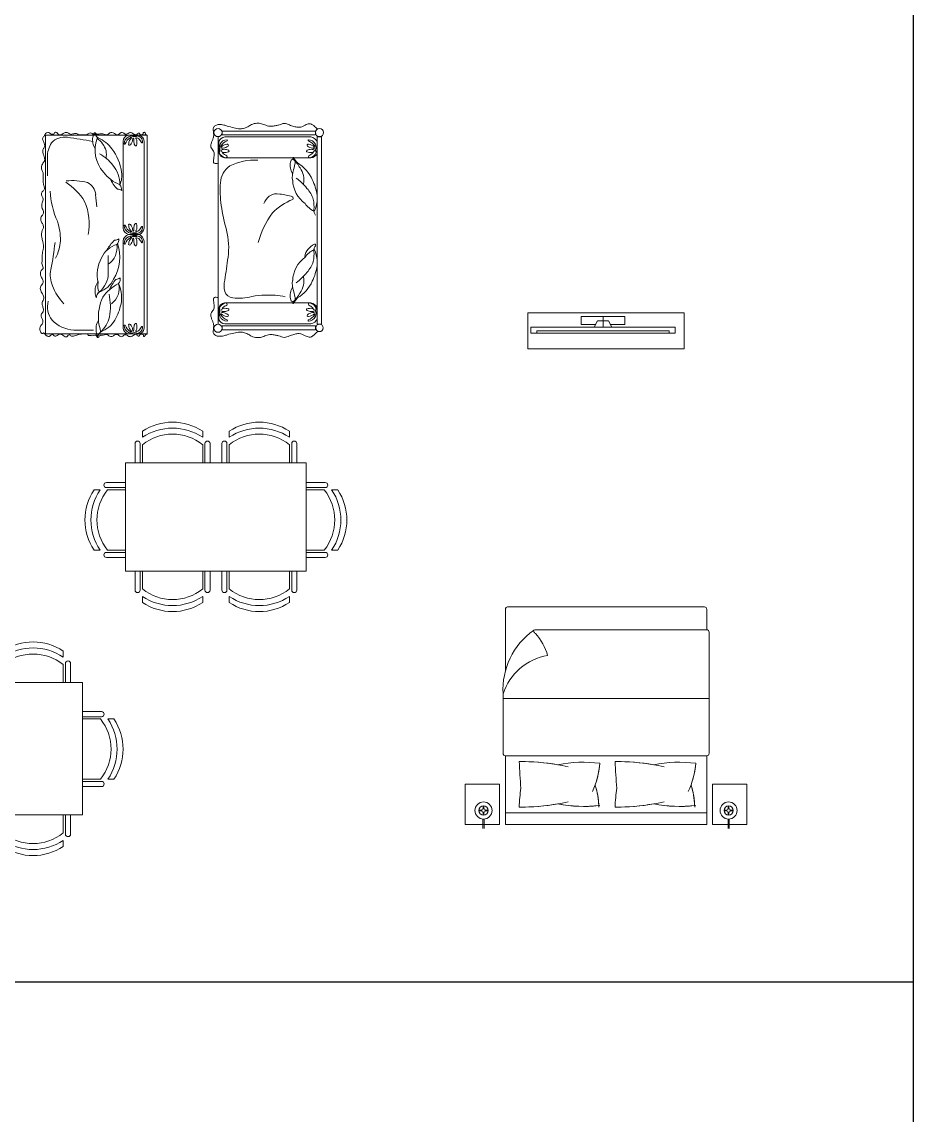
# Model space of a CAD drawing. Header units: millimetres. Extents: x 828494 to 5219521, y -272453 to 431064.
# Drawn here: x 2718343 to 2725742, y 190212 to 199295 of the extents above; entities that cross this region are included whole.
import ezdxf

# ---------------------------------------------------------------- set-up
doc = ezdxf.new("R2010")
doc.units = ezdxf.units.MM
doc.header["$LTSCALE"] = 5
doc.header["$MEASUREMENT"] = 0
doc.layers.add('A-FURN', color=252, linetype='Continuous', lineweight=9)
doc.layers.add('Furniture-Mobius', color=35, linetype='Continuous', lineweight=5)

# ---------------------------------------------------------------- blocks, each defined once
blk = doc.blocks.new('A$C35CE55AC')
at = {"layer": 'A-FURN'}
blk.add_lwpolyline([(324.2, -90.6, -0.044197), (352.6, -428.4, -0.017391), (185.8, -414.2, -0.001905), (-46.4, -428.4, -0.044197), (-18, -90.6, 0.00005), (-17.9, -90.8, -0.078434), (-31.7, 276.8, -0.068586), (158.2, 235.6, -0.068233), (339.1, 267.3, -0.076343)], format="xyb", close=True, dxfattribs=at)
for centre, radius, start, end in [((-86.3, -432.8), 711.7, 64.75919, 85.60227), ((364.3, -408.2), 676, 90.93171, 107.74905), ((-833.5, 136.7), 1179.8, 348.88327, 6.82226), ((1875.3, -419.7), 1921.7, 167.38454, 180.26007), ((-1569.1, -419.7), 1921.7, 359.73993, 12.61546)]:
    blk.add_arc(centre, radius, start, end, dxfattribs=at)
blk = doc.blocks.new('A$C0890235B')
at = {"layer": 'A-FURN'}
for points in [[(0, 1230), (-350, 1230), (-350, 930), (0, 930)], [(0, 880), (-100, 880), (-100, -880), (0, -880)], [(0, -1230), (-350, -1230), (-350, -930), (0, -930)]]:
    blk.add_lwpolyline(points, close=True, dxfattribs=at)
for points in [[(-135.9, 1073.3), (-161.1, 1073.3)], [(-135.9, 1068.3), (-161.1, 1068.3)], [(-123.6, 1085.6), (-123.6, 1110.8)], [(-123.6, 1056), (-123.6, 1030.8)], [(-118.6, 1085.6), (-118.6, 1110.8)], [(-118.6, 1056), (-118.6, 1030.8)], [(-106.3, 1073.3), (-81.1, 1073.3)], [(-106.3, 1068.3), (-81.1, 1068.3)], [(36.7, 1075.8), (-46.3, 1075.8)], [(36.7, 1065.8), (-46.3, 1065.8)], [(-1100, 900), (-1100, -900)], [(-600, -880), (-100, -880), (-100, 880), (-600, 880)], [(-101.4, 880), (-1.4, 880)], [(-123.6, -1056), (-123.6, -1030.8)], [(-118.6, -1056), (-118.6, -1030.8)], [(-135.9, -1068.3), (-161.1, -1068.3)], [(-135.9, -1073.3), (-161.1, -1073.3)], [(-123.6, -1085.6), (-123.6, -1110.8)], [(-118.6, -1085.6), (-118.6, -1110.8)], [(-106.3, -1068.3), (-81.1, -1068.3)], [(-106.3, -1073.3), (-81.1, -1073.3)], [(36.7, -1065.8), (-46.3, -1065.8)], [(36.7, -1075.8), (-46.3, -1075.8)]]:
    blk.add_lwpolyline(points, dxfattribs=at)
for points in [[(-1701.4, 880), (-1881.4, 880, 0.414214), (-1901.4, 860), (-1901.4, -860, 0.414214), (-1881.4, -880), (-1341, -880)], [(-1701.4, -613), (-1701.4, 880, -0.414214), (-1681.4, 900), (-620, 900, -0.414214), (-600, 880), (-600, -880)], [(-1668.4, -617.4, -0.11442), (-1477.8, -510.6), (-1477.8, -510.6, 0.278623), (-1141.1, -900), (-1141.1, -900), (-620, -900, 0.414214), (-600, -880), (-600, -691)], [(-1141.1, -900, -0.259193), (-1696.1, -633.4)]]:
    blk.add_lwpolyline(points, format="xyb", dxfattribs=at)
for centre, radius in [((-121.1, 1070.8), 75), ((-121.1, 1070.8), 40), ((-121.1, 1070.8), 15), ((-121.1, -1070.8), 75), ((-121.1, -1070.8), 40), ((-121.1, -1070.8), 15)]:
    blk.add_circle(centre, radius, dxfattribs=at)
blk.add_open_spline([(-1667.8, -616.9), (-1674.8, -623.1), (-1682.8, -630.4), (-1698.5, -634.9), (-1700.9, -622.5), (-1701.2, -615.6), (-1701.4, -612)], degree=3, knots=[0, 0, 0, 0, 28.694663, 32.919127, 43.599749, 55.50494, 55.50494, 55.50494, 55.50494], dxfattribs=at)
for p in [(-503.1, 506.9), (-503.1, -330.9)]:
    blk.add_blockref('A$C35CE55AC', p, dxfattribs=at)
blk = doc.blocks.new('145cd-East1$0$Plazma TV')
at = {"layer": 'Furniture-Mobius'}
for p, q in [((8.95, -60), (8.95, 60)), ((8.95, 60), (13.95, 60)), ((11.95, 55), (11.95, -55)), ((11.95, 55), (13.95, 55)), ((13.95, 60), (13.95, -60)), ((0, -18.15), (0, 18.15)), ((6.59, 18.15), (0, 18.15)), ((6.59, 6.09), (6.59, 18.15)), ((8.95, 0), (0, 0)), ((3.53, 4.5), (8.95, 7.32)), ((3.53, 4.5), (3.53, -4.5)), ((3.53, -4.5), (8.95, -7.32)), ((6.59, -6.09), (6.59, -18.15)), ((6.59, -18.15), (0, -18.15)), ((13.95, -60), (8.95, -60)), ((13.95, -55), (11.95, -55))]:
    blk.add_line(p, q, dxfattribs=at)
blk = doc.blocks.new('A$C68D15610')
at = {"layer": 'Furniture-Mobius'}
for p, q in [((696.7, 2755.7), (696.7, 2705.8)), ((1196.7, 2755.7), (1196.7, 2705.8)), ((635.5, 2494.5), (635.5, 2653)), ((677.8, 2653), (677.8, 2494.5)), ((696.7, 2643.7), (696.7, 2494.5)), ((1196.7, 2643.7), (1196.7, 2494.5)), ((1215.6, 2653), (1215.6, 2494.5)), ((1257.9, 2494.5), (1257.9, 2653)), ((138, 2384.5), (187.9, 2384.5)), ((399.2, 2445.7), (240.7, 2445.7)), ((240.7, 2403.4), (399.2, 2403.4)), ((250, 2384.5), (399.2, 2384.5)), ((1499.2, 2445.7), (1657.7, 2445.7)), ((1657.7, 2403.4), (1499.2, 2403.4)), ((1648.4, 2384.5), (1499.2, 2384.5)), ((1760.4, 2384.5), (1710.5, 2384.5)), ((138, 1884.5), (187.9, 1884.5)), ((240.7, 1865.6), (399.2, 1865.6)), ((399.2, 1823.3), (240.7, 1823.3)), ((250, 1884.5), (399.2, 1884.5)), ((1648.4, 1884.5), (1499.2, 1884.5)), ((1657.7, 1865.6), (1499.2, 1865.6)), ((1499.2, 1823.3), (1657.7, 1823.3)), ((1760.4, 1884.5), (1710.5, 1884.5)), ((138, 1747.1), (187.9, 1747.1)), ((399.2, 1808.3), (240.7, 1808.3)), ((240.7, 1766), (399.2, 1766)), ((250, 1747.1), (399.2, 1747.1)), ((1499.2, 1808.3), (1657.7, 1808.3)), ((1657.7, 1766), (1499.2, 1766)), ((1648.4, 1747.1), (1499.2, 1747.1)), ((1760.4, 1747.1), (1710.5, 1747.1)), ((138, 1247.1), (187.9, 1247.1)), ((240.7, 1228.3), (399.2, 1228.3)), ((399.2, 1215.7), (240.7, 1215.7)), ((399.2, 1185.9), (240.7, 1185.9)), ((250, 1247.1), (399.2, 1247.1)), ((1648.4, 1247.1), (1499.2, 1247.1)), ((1657.7, 1228.3), (1499.2, 1228.3)), ((1499.2, 1215.7), (1657.7, 1215.7)), ((1499.2, 1185.9), (1657.7, 1185.9)), ((1760.4, 1247.1), (1710.5, 1247.1)), ((138, 1154.5), (187.9, 1154.5)), ((240.7, 1173.4), (399.2, 1173.4)), ((250, 1154.5), (399.2, 1154.5)), ((1657.7, 1173.4), (1499.2, 1173.4)), ((1648.4, 1154.5), (1499.2, 1154.5)), ((1760.4, 1154.5), (1710.5, 1154.5)), ((138, 654.5), (187.9, 654.5)), ((250, 654.5), (399.2, 654.5)), ((1648.4, 654.5), (1499.2, 654.5)), ((1760.4, 654.5), (1710.5, 654.5)), ((240.7, 635.6), (399.2, 635.6)), ((399.2, 593.3), (240.7, 593.3)), ((1657.7, 635.6), (1499.2, 635.6)), ((1499.2, 593.3), (1657.7, 593.3)), ((635.5, 494.5), (635.5, 336)), ((677.8, 336), (677.8, 494.5)), ((696.7, 345.3), (696.7, 494.5)), ((1196.7, 345.3), (1196.7, 494.5)), ((1215.6, 336), (1215.6, 494.5)), ((1257.9, 494.5), (1257.9, 336)), ((696.7, 233.3), (696.7, 283.2)), ((1196.7, 233.3), (1196.7, 283.2))]:
    blk.add_line(p, q, dxfattribs=at)
blk.add_lwpolyline([(399.2, 494.5), (399.2, 2494.5), (1499.2, 2494.5), (1499.2, 494.5)], close=True, dxfattribs=at)
for centre, radius, start, end in [((946.7, 2383.3), 448.5, 56.12322, 123.87678), ((946.7, 2333.4), 448.5, 56.12322, 123.87678), ((946.7, 2333.4), 398.5, 51.1454, 128.8546), ((656.7, 2653), 21.2, 0, 180), ((1236.7, 2653), 21.2, 0, 180), ((510.4, 2134.5), 448.5, 146.12322, 213.87678), ((560.3, 2134.5), 448.5, 146.12322, 213.87678), ((560.3, 2134.5), 398.5, 141.1454, 218.8546), ((240.7, 2424.5), 21.2, 90, 270), ((1338.1, 2134.5), 398.5, 321.1454, 38.8546), ((1657.7, 2424.5), 21.2, 270, 90), ((1338.1, 2134.5), 448.5, 326.12322, 33.87678), ((1388.1, 2134.5), 448.5, 326.12322, 33.87678), ((240.7, 1844.5), 21.2, 90, 270), ((1657.7, 1844.5), 21.2, 270, 90), ((510.4, 1497.1), 448.5, 146.12322, 213.87678), ((560.3, 1497.1), 448.5, 146.12322, 213.87678), ((560.3, 1497.1), 398.5, 141.1454, 218.8546), ((240.7, 1787.2), 21.2, 90, 270), ((1338.1, 1497.1), 398.5, 321.1454, 38.8546), ((1657.7, 1787.2), 21.2, 270, 90), ((1338.1, 1497.1), 448.5, 326.12322, 33.87678), ((1388.1, 1497.1), 448.5, 326.12322, 33.87678), ((240.7, 1207.1), 21.2, 90, 270), ((240.7, 1194.5), 21.2, 90, 270), ((1657.7, 1207.1), 21.2, 270, 90), ((1657.7, 1194.5), 21.2, 270, 90), ((510.4, 904.5), 448.5, 146.12322, 213.87678), ((560.3, 904.5), 448.5, 146.12322, 213.87678), ((560.3, 904.5), 398.5, 141.1454, 218.8546), ((1338.1, 904.5), 398.5, 321.1454, 38.8546), ((1338.1, 904.5), 448.5, 326.12322, 33.87678), ((1388.1, 904.5), 448.5, 326.12322, 33.87678), ((240.7, 614.5), 21.2, 90, 270), ((1657.7, 614.5), 21.2, 270, 90), ((656.7, 336), 21.2, 180, 0), ((946.7, 655.6), 398.5, 231.1454, 308.8546), ((946.7, 655.6), 448.5, 236.12322, 303.87678), ((1236.7, 336), 21.2, 180, 0), ((946.7, 605.7), 448.5, 236.12322, 303.87678)]:
    blk.add_arc(centre, radius, start, end, dxfattribs=at)
blk = doc.blocks.new('dining1')
at = {"layer": 'Furniture-Mobius'}
for p, q in [((140.4, 711.2), (140.4, 661.3)), ((640.4, 711.2), (640.4, 661.3)), ((860.6, 711.2), (860.6, 661.3)), ((1360.6, 711.2), (1360.6, 661.3)), ((79.2, 450), (79.2, 608.5)), ((121.5, 608.5), (121.5, 450)), ((140.4, 599.2), (140.4, 450)), ((640.4, 599.2), (640.4, 450)), ((659.3, 608.5), (659.3, 450)), ((701.6, 450), (701.6, 608.5)), ((799.4, 450), (799.4, 608.5)), ((841.7, 608.5), (841.7, 450)), ((860.6, 599.2), (860.6, 450)), ((1360.6, 599.2), (1360.6, 450)), ((1379.5, 608.5), (1379.5, 450)), ((1421.8, 450), (1421.8, 608.5)), ((0, 285.1), (-158.5, 285.1)), ((1500, 285.1), (1658.5, 285.1)), ((-261.2, 223.9), (-211.3, 223.9)), ((-158.5, 242.7), (0, 242.7)), ((-149.2, 223.9), (0, 223.9)), ((1658.5, 242.7), (1500, 242.7)), ((1649.2, 223.9), (1500, 223.9)), ((1761.2, 223.9), (1711.3, 223.9)), ((-261.2, -276.1), (-211.3, -276.1)), ((-158.5, -295), (0, -295)), ((0, -337.3), (-158.5, -337.3)), ((-149.2, -276.1), (0, -276.1)), ((1649.2, -276.1), (1500, -276.1)), ((1658.5, -295), (1500, -295)), ((1500, -337.3), (1658.5, -337.3)), ((1761.2, -276.1), (1711.3, -276.1)), ((79.2, -450), (79.2, -608.5)), ((121.5, -608.5), (121.5, -450)), ((140.4, -599.2), (140.4, -450)), ((640.4, -599.2), (640.4, -450)), ((659.3, -608.5), (659.3, -450)), ((701.6, -450), (701.6, -608.5)), ((799.4, -450), (799.4, -608.5)), ((841.7, -608.5), (841.7, -450)), ((860.6, -599.2), (860.6, -450)), ((1360.6, -599.2), (1360.6, -450)), ((1379.5, -608.5), (1379.5, -450)), ((1421.8, -450), (1421.8, -608.5)), ((140.4, -711.2), (140.4, -661.3)), ((640.4, -711.2), (640.4, -661.3)), ((860.6, -711.2), (860.6, -661.3)), ((1360.6, -711.2), (1360.6, -661.3))]:
    blk.add_line(p, q, dxfattribs=at)
blk.add_lwpolyline([(1500, -450), (0, -450), (0, 450), (1500, 450)], close=True, dxfattribs=at)
for centre, radius, start, end in [((390.4, 338.8), 448.5, 56.12322, 123.87678), ((390.4, 288.9), 448.5, 56.12322, 123.87678), ((1110.6, 338.8), 448.5, 56.12322, 123.87678), ((1110.6, 288.9), 448.5, 56.12322, 123.87678), ((390.4, 288.9), 398.5, 51.1454, 128.8546), ((1110.6, 288.9), 398.5, 51.1454, 128.8546), ((100.3, 608.5), 21.2, 0, 180), ((680.4, 608.5), 21.2, 0, 180), ((820.6, 608.5), 21.2, 0, 180), ((1400.6, 608.5), 21.2, 0, 180), ((-158.5, 263.9), 21.2, 90, 270), ((1658.5, 263.9), 21.2, 270, 90), ((111.2, -26.1), 448.5, 146.12322, 213.87678), ((161.1, -26.1), 448.5, 146.12322, 213.87678), ((161.1, -26.1), 398.5, 141.1454, 218.8546), ((1338.9, -26.1), 398.5, 321.1454, 38.8546), ((1338.9, -26.1), 448.5, 326.12322, 33.87678), ((1388.8, -26.1), 448.5, 326.12322, 33.87678), ((-158.5, -316.2), 21.2, 90, 270), ((1658.5, -316.2), 21.2, 270, 90), ((100.3, -608.5), 21.2, 180, 0), ((390.4, -288.9), 398.5, 231.1454, 308.8546), ((680.4, -608.5), 21.2, 180, 0), ((820.6, -608.5), 21.2, 180, 0), ((1110.6, -288.9), 398.5, 231.1454, 308.8546), ((1400.6, -608.5), 21.2, 180, 0), ((390.4, -288.9), 448.5, 236.12322, 303.87678), ((390.4, -338.8), 448.5, 236.12322, 303.87678), ((1110.6, -288.9), 448.5, 236.12322, 303.87678), ((1110.6, -338.8), 448.5, 236.12322, 303.87678)]:
    blk.add_arc(centre, radius, start, end, dxfattribs=at)

msp = doc.modelspace()

# ---------------------------------------------------------------- linework, layer by layer
msp.add_line((2678439.6, 191320.3), (2725741.7, 191320.3))
msp.add_lwpolyline([(2678439.6, 208378.4), (2725741.7, 208378.4), (2725741.7, 182791.3), (2678439.6, 182791.3)], close=True)
at = {"layer": 'Furniture-Mobius'}
for p, q in [((2719971.3, 198341.4), (2719971.3, 196783.4)), ((2718554.8, 198168.8), (2718554.8, 198016)), ((2718774.1, 196733.9), (2718938.4, 196733.9))]:
    msp.add_line(p, q, dxfattribs=at)
for points in [[(2720779.4, 198387.4), (2720005.2, 198387.4), (2720005.2, 198355.7), (2720779.4, 198355.7)], [(2718539.5, 198353.5), (2719381.4, 198353.5), (2719381.4, 196704.1), (2718539.5, 196704.1)], [(2722543.8, 196577.9), (2723841.2, 196577.9), (2723841.2, 196877.9), (2722543.8, 196877.9)], [(2720779.4, 196737.4), (2720005.2, 196737.4), (2720005.2, 196769.2), (2720779.4, 196769.2)]]:
    msp.add_lwpolyline(points, close=True, dxfattribs=at)
for points in [[(2719182.1, 197580.9), (2719182.1, 198303.6, -0.273948), (2719218.9, 198352.4), (2719309.4, 198352.5, -0.382184), (2719357.8, 198304.4), (2719357.8, 197580.7, -0.246641), (2719319.5, 197527.5), (2719226.8, 197527.5, -0.289026), (2719182.1, 197580.9, -1.275338)], [(2719182.1, 197580.9), (2719182.1, 198303.6, -0.273948), (2719218.9, 198352.4), (2719309.4, 198352.5, -0.382184), (2719357.8, 198304.4), (2719357.8, 197580.7, -0.246641), (2719319.5, 197527.5), (2719226.8, 197527.5, -0.289026), (2719182.1, 197580.9, -1.275338)], [(2720741.2, 198338.9), (2720026.3, 198338.9, 0.273948), (2719978.1, 198302.5), (2719978, 198213.1, 0.382184), (2720025.5, 198165.2), (2720741.4, 198165.2, 0.246641), (2720794.1, 198203), (2720794.1, 198294.7, 0.289026), (2720741.2, 198338.9, 1.275338)], [(2719182.1, 197474), (2719182.1, 196751.3, 0.273948), (2719218.9, 196702.5), (2719309.4, 196702.4, 0.382184), (2719357.8, 196750.5), (2719357.8, 197474.2, 0.246641), (2719319.5, 197527.5), (2719226.8, 197527.5, 0.289026), (2719182.1, 197474, 1.275338)], [(2719182.1, 197474), (2719182.1, 196751.3, 0.273948), (2719218.9, 196702.5), (2719309.4, 196702.4, 0.382184), (2719357.8, 196750.5), (2719357.8, 197474.2, 0.246641), (2719319.5, 197527.5), (2719226.8, 197527.5, 0.289026), (2719182.1, 197474, 1.275338)], [(2720741.2, 196785.9), (2720026.3, 196785.9, -0.273948), (2719978.1, 196822.3), (2719978, 196911.8, -0.382184), (2720025.5, 196959.7), (2720741.4, 196959.7, -0.246641), (2720794.1, 196921.8), (2720794.1, 196830.2, -0.289026), (2720741.2, 196785.9, -1.275338)]]:
    msp.add_lwpolyline(points, format="xyb", dxfattribs=at)
for points in [[(2720829.3, 198341.3), (2720794.1, 198341.3), (2720794.1, 196783.5), (2720829.3, 196783.5)], [(2720827.6, 196783.5), (2720829.3, 196783.5), (2720829.3, 198341.3), (2720827.6, 198341.3)]]:
    msp.add_lwpolyline(points, dxfattribs=at)
for centre, radius in [((2719971.3, 198375.3), 33.9), ((2720813.3, 198375.3), 33.9), ((2719971.3, 196749.6), 33.9), ((2720813.3, 196752.5), 31)]:
    msp.add_circle(centre, radius, dxfattribs=at)
for centre, radius, start, end in [((2718765.7, 198174.7), 211, 146.50258, 181.61956), ((2718696.9, 198193.1), 145.2, 80.82781, 137.50315), ((2717847.4, 192456.2), 5944.7, 79.50603, 81.55902), ((2719083.6, 198318.6), 154.4, 172.65726, 210.30974), ((2719053, 198278.2), 136.5, 140.16368, 153.88171), ((2719020.7, 198395.5), 78.4, 202.38396, 234.85552), ((2719227.9, 198230.9), 277.8, 159.91139, 221.38618), ((2718942.7, 198330.4), 24.7, 350.35399, 22.32762), ((2718869.3, 198177.3), 178.1, 15.45707, 56.75699), ((2718875.4, 198089.3), 262, 35.15689, 67.53061), ((2719253.3, 198283.2), 62.1, 113.70632, 181.63663), ((2719253.3, 198283.2), 62.1, 113.70632, 181.63663), ((2719310.2, 198236.6), 118.6, 124.38391, 158.01508), ((2719310.2, 198236.6), 118.6, 124.38391, 158.01508), ((2719266.1, 198249.6), 98, 95.38883, 112.6493), ((2719266.1, 198249.6), 98, 95.38883, 112.6493), ((2719308.5, 198274.5), 79.7, 135.1633, 173.92068), ((2719308.5, 198274.5), 79.7, 135.1633, 173.92068), ((2719248.7, 198323.7), 12.1, 75.78957, 116.81176), ((2719248.7, 198323.7), 12.1, 75.78957, 116.81176), ((2719172.2, 198329.3), 91.1, 321.90629, 351.12846), ((2719172.2, 198329.3), 91.1, 321.90629, 351.12846), ((2719249.1, 198332.9), 3.68, 323.408, 44.93342), ((2719249.1, 198332.9), 3.68, 323.408, 44.93342), ((2719208.2, 198324.2), 54.8, 350.6069, 4.67496), ((2719208.2, 198324.2), 54.8, 350.6069, 4.67496), ((2719265.2, 198323.5), 5.66, 41.51157, 115.32318), ((2719265.2, 198323.5), 5.66, 41.51157, 115.32318), ((2719253.9, 198317.3), 18.5, 358.78405, 32.59645), ((2719253.9, 198317.3), 18.5, 358.78405, 32.59645), ((2719307.2, 198307.6), 36, 164.92553, 186.11478), ((2719307.2, 198307.6), 36, 164.92553, 186.11478), ((2719338, 198303.3), 66.6, 179.6067, 209.10796), ((2719338, 198303.3), 66.6, 179.6067, 209.10796), ((2719293, 198327.7), 3.86, 63.31188, 236.67267), ((2719293, 198327.7), 3.86, 63.31188, 236.67267), ((2719270.1, 198306.1), 27.7, 11.57144, 41.47847), ((2719270.1, 198306.1), 27.7, 11.57144, 41.47847), ((2719205.6, 198298.1), 92.7, 341.83819, 8.41503), ((2719205.6, 198298.1), 92.7, 341.83819, 8.41503), ((2719289.4, 198291), 40.5, 27.69698, 82.43345), ((2719289.4, 198291), 40.5, 27.69698, 82.43345), ((2719295.6, 198299.7), 48, 352.66871, 86.4515), ((2719295.6, 198299.7), 48, 352.66871, 86.4515), ((2719290.8, 198276.5), 48, 21.02287, 44.01124), ((2719290.8, 198276.5), 48, 21.02287, 44.01124), ((2719339.4, 198294.4), 3.87, 190.01028, 347.32416), ((2719339.4, 198294.4), 3.87, 190.01028, 347.32416), ((2720044.5, 198254), 61.4, 88.36337, 156.29368), ((2720090.5, 198197.7), 117.3, 111.98492, 145.61609), ((2720042.3, 198310.8), 6.06, 315.09184, 49.66849), ((2720725.3, 198310.8), 6.06, 130.33151, 224.90816), ((2720677, 198197.7), 117.3, 34.38391, 68.01508), ((2720723.1, 198254), 61.4, 23.70632, 91.63663), ((2718811.6, 197888.6), 357.4, 37.00714, 60.52209), ((2718868.1, 198193.9), 175.7, 349.77487, 10.11467), ((2718762.3, 197989.9), 412, 7.86177, 37.39895), ((2719195.9, 198285.4), 6.13, 220.33151, 314.90816), ((2719195.9, 198285.4), 6.13, 220.33151, 314.90816), ((2719237.6, 198279.5), 8.98, 157.38801, 314.46852), ((2719237.6, 198279.5), 8.98, 157.38801, 314.46852), ((2719287, 198272.3), 7.37, 191.42757, 335.29734), ((2719287, 198272.3), 7.37, 191.42757, 335.29734), ((2720052.6, 198241.8), 78.9, 204.37656, 256.50323), ((2720077.7, 198241.4), 96.9, 157.3507, 174.61117), ((2720004.4, 198258.6), 12, 153.18824, 194.21043), ((2719995.4, 198258.2), 3.64, 225.06658, 306.592), ((2720021.8, 198237.4), 27.4, 200.2869, 258.42856), ((2720053.1, 198199.4), 78.8, 96.07932, 134.8367), ((2720003.9, 198298.7), 54.2, 265.32504, 279.3931), ((2720010.7, 198253.5), 18.3, 237.40355, 271.21595), ((2720051.8, 198237.3), 52.1, 203.45471, 252.01286), ((2720020.4, 198200.8), 35.6, 83.88522, 114.00473), ((2719998.9, 198334.3), 90.2, 278.87154, 308.09371), ((2720029.7, 198301.3), 91.7, 261.58497, 288.16181), ((2720024.6, 198170.3), 65.9, 60.89204, 90.3933), ((2720048.2, 198269.6), 8.88, 315.53148, 112.61199), ((2720055.2, 198220.7), 7.29, 294.70266, 78.57243), ((2720712.3, 198220.7), 7.29, 101.42757, 245.29734), ((2720737.9, 198301.3), 91.7, 251.83819, 278.41503), ((2720719.4, 198269.6), 8.88, 67.38801, 224.46852), ((2720743, 198170.3), 65.9, 89.6067, 119.10796), ((2720768.7, 198334.3), 90.2, 231.90629, 261.12846), ((2720714.5, 198199.4), 78.8, 45.1633, 83.92068), ((2720715.8, 198237.3), 52.1, 287.98714, 336.54529), ((2720714.9, 198241.8), 78.9, 283.49677, 335.62344), ((2720747.2, 198200.8), 35.6, 65.99527, 96.11478), ((2720745.8, 198237.4), 27.4, 281.57144, 339.7131), ((2720763.6, 198298.7), 54.2, 260.6069, 274.67496), ((2720756.9, 198253.5), 18.3, 268.78405, 302.59645), ((2720764.9, 198241.9), 4.24, 295.93626, 42.50685), ((2720772.2, 198258.2), 3.64, 233.408, 314.93342), ((2720763.2, 198258.6), 12, 345.78957, 26.81176), ((2720689.9, 198241.4), 96.9, 5.38883, 22.6493), ((2720036, 198175.5), 10.5, 260.5405, 353.22523), ((2720030.2, 198172.5), 16.2, 6.28197, 70.45169), ((2720270.2, 197699.1), 447.5, 86.01406, 116.82321), ((2720703.7, 198103.9), 134.2, 168.91244, 211.47721), ((2720605.2, 198125), 33.5, 107.76075, 172.0236), ((2720601.5, 198164.4), 9.98, 158.98735, 214.84123), ((2720594.5, 198166.2), 2.88, 24.1386, 141.72299), ((2720304.1, 197876.2), 404.3, 30.53224, 44.32819), ((2720771, 198268.8), 201.4, 210.25478, 226.28345), ((2720343.7, 198151.8), 268.3, 341.19328, 357.18677), ((2720459.4, 197848.4), 324.5, 24.96076, 57.89786), ((2720737.4, 198172.5), 16.2, 109.54831, 173.71803), ((2720731.6, 198175.5), 10.5, 186.77477, 279.4595), ((2719291.1, 198257), 343.2, 217.66856, 246.76473), ((2718912.5, 197945.3), 243.3, 359.141, 40.65839), ((2718992.3, 198017.9), 180.4, 334.96447, 9.03604), ((2720176.6, 197947.9), 185.5, 125.73704, 176.72143), ((2720741.1, 198010), 153.7, 158.92214, 191.77612), ((2720519.1, 197984.5), 164.8, 347.70086, 36.06924), ((2718412.1, 197517.7), 534.6, 32.3444, 56.50885), ((2718761.2, 197495.9), 480.5, 74.75167, 96.12879), ((2718839.4, 197854.2), 115.9, 2.64842, 65.43073), ((2719364.9, 198133.6), 323.3, 206.29791, 224.74086), ((2719106.1, 197899.4), 65.2, 355.41409, 40.37116), ((2720888.6, 197891.9), 899.7, 175.75856, 187.77103), ((2720839.9, 197987.7), 249.4, 182.09765, 234.17994), ((2720349, 197626.1), 459.8, 38.37154, 53.77886), ((2720331.9, 197784), 467.3, 8.48686, 25.51931), ((2719289.7, 197927.5), 713.6, 183.19547, 203.92604), ((2720519.7, 197976.7), 1569, 184.28433, 187.98939), ((2719134.8, 197844.7), 61.4, 53.77189, 89.60214), ((2720499.3, 197721.8), 162.4, 129.11626, 156.83694), ((2720459.7, 197757.3), 110.2, 77.11311, 124.75229), ((2720390.3, 197150), 720.9, 73.90223, 82.5168), ((2720576.1, 197830.6), 18.6, 326.63278, 40.39798), ((2720517.1, 197740.3), 257.6, 18.22839, 41.6619), ((2718419, 197614.8), 483.2, 349.59512, 23.01762), ((2722219.4, 198132.8), 2251.5, 189.26439, 194.64319), ((2720791.8, 197336.6), 523.5, 112.48659, 134.89607), ((2720848.9, 197892.1), 188.1, 214.50991, 244.29897), ((2720510.9, 197764.2), 257.1, 353.31998, 12.73773), ((2720578, 197821.2), 216.1, 331.58275, 358.58626), ((2721027.8, 197264.1), 750.5, 143.78681, 164.62068), ((2720848.3, 197735.4), 81.9, 180.77863, 213.84975), ((2718129.3, 197473.4), 534.2, 0.34867, 17.95871), ((2719195.9, 197599.8), 6.13, 45.09184, 139.66849), ((2719195.9, 197599.8), 6.13, 45.09184, 139.66849), ((2719253.3, 197602), 62.1, 178.36337, 246.29368), ((2719253.3, 197602), 62.1, 178.36337, 246.29368), ((2719310.2, 197648.5), 118.6, 201.98492, 235.61609), ((2719310.2, 197648.5), 118.6, 201.98492, 235.61609), ((2719237.6, 197605.7), 8.98, 45.53148, 202.61199), ((2719237.6, 197605.7), 8.98, 45.53148, 202.61199), ((2719308.5, 197610.7), 79.7, 186.07932, 224.8367), ((2719308.5, 197610.7), 79.7, 186.07932, 224.8367), ((2719172.2, 197555.9), 91.1, 8.87154, 38.09371), ((2719172.2, 197555.9), 91.1, 8.87154, 38.09371), ((2719208.2, 197561), 54.8, 355.32504, 9.3931), ((2719208.2, 197561), 54.8, 355.32504, 9.3931), ((2719253.9, 197567.8), 18.5, 327.40355, 1.21595), ((2719253.9, 197567.8), 18.5, 327.40355, 1.21595), ((2719307.2, 197577.6), 36, 173.88522, 195.07447), ((2719307.2, 197577.6), 36, 173.88522, 195.07447), ((2719338, 197581.9), 66.6, 150.89204, 180.3933), ((2719338, 197581.9), 66.6, 150.89204, 180.3933), ((2719287, 197612.9), 7.37, 24.70266, 168.57243), ((2719287, 197612.9), 7.37, 24.70266, 168.57243), ((2719270.1, 197579), 27.7, 318.52153, 348.42856), ((2719270.1, 197579), 27.7, 318.52153, 348.42856), ((2719205.6, 197587), 92.7, 351.58497, 18.16181), ((2719205.6, 197587), 92.7, 351.58497, 18.16181), ((2719289.4, 197594.2), 40.5, 277.56655, 332.30302), ((2719289.4, 197594.2), 40.5, 277.56655, 332.30302), ((2719295.6, 197585.5), 48, 273.5485, 7.33129), ((2719295.6, 197585.5), 48, 273.5485, 7.33129), ((2719290.8, 197608.7), 48, 315.98876, 338.97713), ((2719290.8, 197608.7), 48, 315.98876, 338.97713), ((2719339.4, 197590.8), 3.87, 12.67584, 169.98972), ((2719339.4, 197590.8), 3.87, 12.67584, 169.98972), ((2720041, 197563.6), 2.4922e-12, 345.96376, 15.25014), ((2719493, 197419.6), 566.6, 351.83258, 14.72392), ((2718219.9, 197524.1), 446, 334.40087, 353.891), ((2719334.8, 197248), 323.3, 133.62408, 152.06703), ((2719113, 197543.4), 61.4, 268.76279, 304.59304), ((2719082.8, 197489.5), 65.2, 317.99378, 2.95084), ((2719253.3, 197452.9), 62.1, 113.70632, 181.63663), ((2719253.3, 197452.9), 62.1, 113.70632, 181.63663), ((2719310.2, 197406.4), 118.6, 124.38391, 158.01508), ((2719310.2, 197406.4), 118.6, 124.38391, 158.01508), ((2719266.1, 197635.6), 98, 247.3507, 264.61117), ((2719266.1, 197635.6), 98, 247.3507, 264.61117), ((2719266.1, 197419.4), 98, 95.38883, 112.6493), ((2719266.1, 197419.4), 98, 95.38883, 112.6493), ((2719308.5, 197444.2), 79.7, 135.1633, 173.92068), ((2719308.5, 197444.2), 79.7, 135.1633, 173.92068), ((2719248.7, 197561.5), 12.1, 243.18824, 284.21043), ((2719248.7, 197561.5), 12.1, 243.18824, 284.21043), ((2719248.7, 197493.4), 12.1, 75.78957, 116.81176), ((2719248.7, 197493.4), 12.1, 75.78957, 116.81176), ((2719172.2, 197499), 91.1, 321.90629, 351.12846), ((2719172.2, 197499), 91.1, 321.90629, 351.12846), ((2719249.1, 197552.3), 3.68, 315.06658, 36.592), ((2719249.1, 197552.3), 3.68, 315.06658, 36.592), ((2719249.1, 197502.6), 3.68, 323.408, 44.93342), ((2719249.1, 197502.6), 3.68, 323.408, 44.93342), ((2719208.2, 197493.9), 54.8, 350.6069, 4.67496), ((2719208.2, 197493.9), 54.8, 350.6069, 4.67496), ((2719265.2, 197561.6), 5.66, 244.67682, 318.48843), ((2719265.2, 197561.6), 5.66, 244.67682, 318.48843), ((2719265.2, 197493.3), 5.66, 41.51157, 115.32318), ((2719265.2, 197493.3), 5.66, 41.51157, 115.32318), ((2719253.9, 197487.1), 18.5, 358.78405, 32.59645), ((2719253.9, 197487.1), 18.5, 358.78405, 32.59645), ((2719307.2, 197477.3), 36, 164.92553, 186.11478), ((2719307.2, 197477.3), 36, 164.92553, 186.11478), ((2719338, 197473), 66.6, 179.6067, 209.10796), ((2719338, 197473), 66.6, 179.6067, 209.10796), ((2719293, 197557.4), 3.86, 123.32733, 296.68812), ((2719293, 197557.4), 3.86, 123.32733, 296.68812), ((2719293, 197497.5), 3.86, 63.31188, 236.67267), ((2719293, 197497.5), 3.86, 63.31188, 236.67267), ((2719270.1, 197475.9), 27.7, 11.57144, 41.47847), ((2719270.1, 197475.9), 27.7, 11.57144, 41.47847), ((2719205.6, 197467.9), 92.7, 341.83819, 8.41503), ((2719205.6, 197467.9), 92.7, 341.83819, 8.41503), ((2719289.4, 197460.8), 40.5, 27.69698, 82.43345), ((2719289.4, 197460.8), 40.5, 27.69698, 82.43345), ((2719295.6, 197469.4), 48, 352.66871, 86.4515), ((2719295.6, 197469.4), 48, 352.66871, 86.4515), ((2719290.8, 197446.3), 48, 21.02287, 44.01124), ((2719290.8, 197446.3), 48, 21.02287, 44.01124), ((2716626.7, 197665.7), 2001.4, 347.63679, 354.19761), ((2719188.6, 197251.9), 202.3, 106.46832, 155.97571), ((2718968.5, 197420.8), 164.6, 302.80051, 8.75689), ((2718814.1, 197340.3), 342.3, 327.81637, 19.31448), ((2719195.9, 197455.1), 6.13, 220.33151, 314.90816), ((2719195.9, 197455.1), 6.13, 220.33151, 314.90816), ((2719237.6, 197449.2), 8.98, 157.38801, 314.46852), ((2719237.6, 197449.2), 8.98, 157.38801, 314.46852), ((2719287, 197442.1), 7.37, 191.42757, 335.29734), ((2719287, 197442.1), 7.37, 191.42757, 335.29734), ((2719339.4, 197464.1), 3.87, 190.01028, 347.32416), ((2719339.4, 197464.1), 3.87, 190.01028, 347.32416), ((2720824.4, 197322.3), 135.4, 112.88584, 170.09475), ((2720848.9, 197232.8), 188.1, 115.70103, 145.49009), ((2720510.9, 197360.7), 257.1, 347.26227, 6.68002), ((2720848.3, 197389.5), 81.9, 146.15025, 179.22137), ((2720578, 197303.7), 216.1, 1.41374, 28.41725), ((2720774.5, 197440), 7.53, 319.55627, 111.07624), ((2719240.4, 197198.4), 272.8, 150.12182, 194.79067), ((2721157.3, 197268.3), 2099, 177.67066, 182.32934), ((2700866.3, 199934.2), 19362.2, 351.72963, 352.29759), ((2720839.9, 197137.2), 249.4, 125.82006, 177.90235), ((2720517.1, 197384.6), 257.6, 318.3381, 341.77161), ((2718838.2, 197196.3), 259.8, 170.94659, 201.19948), ((2720349, 197498.8), 459.8, 306.22114, 321.62846), ((2720331.9, 197340.8), 467.3, 334.48069, 351.51314), ((2719085.6, 197060), 135.3, 143.66763, 186.34067), ((2719061.8, 197098.1), 90.5, 160.21506, 212.4485), ((2718821.7, 197228.7), 242.8, 308.04333, 349.15125), ((2718909.9, 197250.7), 214.9, 290.56119, 334.44422), ((2719297.4, 196812.9), 343.2, 116.19396, 145.29012), ((2719364.7, 196939.9), 323.3, 138.21783, 156.66077), ((2718985.8, 197082.8), 164.6, 307.39426, 13.35064), ((2719120, 197216.6), 61.4, 273.35654, 309.18679), ((2719094.2, 197160.4), 65.2, 322.58753, 7.54459), ((2718855.8, 197000.6), 314.1, 354.72305, 22.50069), ((2720189.9, 197103.3), 169, 164.30455, 196.21309), ((2720741.1, 197114.9), 153.7, 168.22388, 201.07786), ((2720459.4, 197276.5), 324.5, 302.10214, 335.03924), ((2720519.1, 197140.3), 164.8, 323.93076, 12.29914), ((2719059.8, 197292.5), 501.3, 202.29416, 222.63523), ((2719058.4, 197050.8), 107.5, 183.01605, 205.8702), ((2719015.4, 197005), 53.7, 124.02056, 181.21436), ((2718491.2, 196926.5), 585.9, 351.83615, 10.50498), ((2720097.8, 197076), 73, 195.79726, 266.66434), ((2720364.8, 196421.7), 602.5, 90.27623, 100.75281), ((2720403.9, 196469.2), 556.6, 76.99872, 94.32139), ((2720703.7, 197021), 134.2, 148.52279, 191.08756), ((2720304.1, 197248.7), 404.3, 315.67181, 329.46776), ((2720343.7, 196973.1), 268.3, 2.81323, 18.80672), ((2718729.6, 196925.7), 174.3, 163.98782, 218.26618), ((2719367, 196841), 389.4, 154.55602, 185.3341), ((2718745.4, 197034.4), 427.8, 332.04621, 351.57228), ((2720052.6, 196883), 78.9, 103.49677, 155.62344), ((2720051.8, 196887.5), 52.1, 107.98714, 156.54529), ((2720036, 196949.4), 10.5, 6.77477, 99.4595), ((2720030.2, 196952.4), 16.2, 289.54831, 353.71803), ((2720148.3, 197380.9), 381.7, 261.75247, 285.83203), ((2720605.2, 196999.8), 33.5, 187.9764, 252.23925), ((2720601.5, 196960.5), 9.98, 145.15877, 201.01265), ((2720594.5, 196958.7), 2.88, 218.27701, 335.8614), ((2720771, 196856), 201.4, 133.71655, 149.74522), ((2720731.6, 196949.4), 10.5, 80.5405, 173.22523), ((2720737.4, 196952.4), 16.2, 186.28197, 250.45169), ((2720715.8, 196887.5), 52.1, 23.45471, 72.01286), ((2720714.9, 196883), 78.9, 24.37656, 76.50323), ((2718794.2, 196923.6), 288.4, 314.33971, 343.82439), ((2720077.7, 196883.5), 96.9, 185.38883, 202.6493), ((2720044.5, 196870.8), 61.4, 203.70632, 271.63663), ((2720004.4, 196866.3), 12, 165.78957, 206.81176), ((2719995.4, 196866.7), 3.64, 53.408, 134.93342), ((2720090.5, 196927.2), 117.3, 214.38391, 248.01508), ((2720021.8, 196887.5), 27.4, 101.57144, 159.7131), ((2720053.1, 196925.5), 78.8, 225.1633, 263.92068), ((2720003.9, 196826.2), 54.2, 80.6069, 94.67496), ((2720010.7, 196871.4), 18.3, 88.78405, 122.59645), ((2720020.4, 196924.1), 35.6, 245.99527, 276.11478), ((2719998.9, 196790.6), 90.2, 51.90629, 81.12846), ((2720029.7, 196823.6), 91.7, 71.83819, 98.41503), ((2720024.6, 196954.6), 65.9, 269.6067, 299.10796), ((2720048.2, 196855.3), 8.88, 247.38801, 44.46852), ((2720054.6, 196904.1), 7.29, 281.42757, 65.29734), ((2720712.3, 196904.1), 7.29, 114.70266, 258.57243), ((2720737.9, 196823.6), 91.7, 81.58497, 108.16181), ((2720719.4, 196855.3), 8.88, 135.53148, 292.61199), ((2720743, 196954.6), 65.9, 240.89204, 270.3933), ((2720768.7, 196790.6), 90.2, 98.87154, 128.09371), ((2720677, 196927.2), 117.3, 291.98492, 325.61609), ((2720723.1, 196870.8), 61.4, 268.36337, 336.29368), ((2720714.5, 196925.5), 78.8, 276.07932, 314.8367), ((2720747.2, 196924.1), 35.6, 263.88522, 294.00473), ((2720745.8, 196887.5), 27.4, 20.2869, 78.42856), ((2720763.6, 196826.2), 54.2, 85.32504, 99.3931), ((2720756.9, 196871.4), 18.3, 57.40355, 91.21595), ((2720764.9, 196883), 4.24, 317.49315, 64.06374), ((2720772.2, 196866.7), 3.64, 45.06658, 126.592), ((2720763.2, 196866.3), 12, 333.18824, 14.21043), ((2720689.9, 196883.5), 96.9, 337.3507, 354.61117), ((2718792, 197010.7), 277.3, 224.06556, 266.30898), ((2719093.4, 196745.1), 135.3, 148.26138, 190.93442), ((2719579.9, 196890.5), 606.7, 188.11685, 195.9455), ((2718926.6, 196928.1), 218, 293.35731, 334.41255), ((2719195.9, 196769.5), 6.13, 45.09184, 139.66849), ((2719195.9, 196769.5), 6.13, 45.09184, 139.66849), ((2719253.3, 196771.7), 62.1, 178.36337, 246.29368), ((2719253.3, 196771.7), 62.1, 178.36337, 246.29368), ((2719310.2, 196818.3), 118.6, 201.98492, 235.61609), ((2719310.2, 196818.3), 118.6, 201.98492, 235.61609), ((2719237.6, 196775.4), 8.98, 45.53148, 202.61199), ((2719237.6, 196775.4), 8.98, 45.53148, 202.61199), ((2719308.5, 196780.4), 79.7, 186.07932, 224.8367), ((2719308.5, 196780.4), 79.7, 186.07932, 224.8367), ((2719172.2, 196725.6), 91.1, 8.87154, 38.09371), ((2719172.2, 196725.6), 91.1, 8.87154, 38.09371), ((2719307.2, 196747.3), 36, 173.88522, 195.07447), ((2719307.2, 196747.3), 36, 173.88522, 195.07447), ((2719338, 196751.6), 66.6, 150.89204, 180.3933), ((2719338, 196751.6), 66.6, 150.89204, 180.3933), ((2719287, 196782.6), 7.37, 24.70266, 168.57243), ((2719287, 196782.6), 7.37, 24.70266, 168.57243), ((2719205.6, 196756.8), 92.7, 351.58497, 18.16181), ((2719205.6, 196756.8), 92.7, 351.58497, 18.16181), ((2719289.4, 196763.9), 40.5, 277.56655, 332.30302), ((2719289.4, 196763.9), 40.5, 277.56655, 332.30302), ((2719295.6, 196755.2), 48, 273.5485, 7.33129), ((2719295.6, 196755.2), 48, 273.5485, 7.33129), ((2719290.8, 196778.4), 48, 315.98876, 338.97713), ((2719290.8, 196778.4), 48, 315.98876, 338.97713), ((2719339.4, 196760.5), 3.87, 12.67584, 169.98972), ((2719339.4, 196760.5), 3.87, 12.67584, 169.98972), ((2720042.3, 196814.1), 6.06, 310.33151, 44.90816), ((2720725.3, 196814.1), 6.06, 135.09184, 229.66849), ((2719067.1, 196733.6), 107.5, 187.6098, 210.46395), ((2719037, 196669.3), 63.3, 112.22167, 171.08482), ((2719266.1, 196805.3), 98, 247.3507, 264.61117), ((2719266.1, 196805.3), 98, 247.3507, 264.61117), ((2719248.7, 196731.2), 12.1, 243.18824, 284.21043), ((2719248.7, 196731.2), 12.1, 243.18824, 284.21043), ((2719249.1, 196722.1), 3.68, 315.06658, 36.592), ((2719249.1, 196722.1), 3.68, 315.06658, 36.592), ((2719208.2, 196730.7), 54.8, 355.32504, 9.3931), ((2719208.2, 196730.7), 54.8, 355.32504, 9.3931), ((2719265.2, 196731.4), 5.66, 244.67682, 318.48843), ((2719265.2, 196731.4), 5.66, 244.67682, 318.48843), ((2719253.9, 196737.6), 18.5, 327.40355, 1.21595), ((2719253.9, 196737.6), 18.5, 327.40355, 1.21595), ((2719293, 196727.2), 3.86, 123.32733, 296.68812), ((2719293, 196727.2), 3.86, 123.32733, 296.68812), ((2719270.1, 196748.8), 27.7, 318.52153, 348.42856), ((2719270.1, 196748.8), 27.7, 318.52153, 348.42856)]:
    msp.add_arc(centre, radius, start, end, dxfattribs=at)
for centre, major_axis in [((2719277.9, 198346.3), (-21.4, 0)), ((2719277.9, 198346.3), (-21.4, 0)), ((2720785.5, 198229.7), (0, 21.2)), ((2719277.9, 197516.1), (-21.4, 0)), ((2719277.9, 197516.1), (-21.4, 0)), ((2719982, 196895.2), (0, -21.2))]:
    msp.add_ellipse(centre, major_axis=major_axis, ratio=0.211648, dxfattribs=at)
at = {"layer": 'Furniture-Mobius', "extrusion": (0, 0, -1)}
for centre, major_axis in [((2719982, 198229.7), (0, 21.2)), ((2719277.9, 197538.8), (-21.4, 0)), ((2719277.9, 197538.8), (-21.4, 0)), ((2720785.5, 196895.2), (0, -21.2)), ((2719277.9, 196708.6), (-21.4, 0)), ((2719277.9, 196708.6), (-21.4, 0))]:
    msp.add_ellipse(centre, major_axis=major_axis, ratio=0.211648, dxfattribs=at)
at = {"layer": 'Furniture-Mobius', "end_tangent": (-1, 0)}
msp.add_spline([(2718504.9, 196708), (2718492.3, 196736.1), (2718496.4, 196766.5), (2718513.6, 196790.6), (2718515.9, 196815.2), (2718505, 196839.9), (2718503.8, 196862.2), (2718518.2, 196885.7), (2718519.3, 196917.3), (2718511.3, 196944.2), (2718512.4, 196971.7), (2718523.3, 196991.2), (2718519.9, 197025), (2718498.6, 197063.2), (2718498.6, 197098.2), (2718516.4, 197124), (2718517, 197149.8), (2718502.1, 197176.7), (2718495.8, 197206.5), (2718507.8, 197234.8), (2718519.3, 197246.9), (2718510.1, 197279), (2718510.7, 197313.4), (2718511.3, 197359.2), (2718519.3, 197403.7), (2718515.9, 197471.3), (2718507.9, 197504.6), (2718511.3, 197561), (2718521.7, 197582.8), (2718518.2, 197609.2), (2718506.2, 197632.1), (2718499.3, 197659.6), (2718513.1, 197690.2), (2718523.4, 197710.8), (2718511.9, 197745.8), (2718510.8, 197790.5), (2718517.7, 197808.3), (2718518.8, 197826.1), (2718507.9, 197850.2), (2718508.5, 197878.8), (2718525.1, 197896), (2718528.6, 197923.9), (2718521.1, 197949.7), (2718520, 197970.9), (2718520.5, 198017.9), (2718516.5, 198046.6), (2718505.6, 198072.9), (2718513.1, 198114), (2718529.2, 198138), (2718530.3, 198165.5), (2718524, 198184.5), (2718517.7, 198209.1), (2718518.3, 198237.8), (2718531.5, 198255.6), (2718531.5, 198275.9), (2718524.6, 198296.5), (2718514.3, 198320.6), (2718522.3, 198341.8), (2718531.7, 198350.2), (2718539.9, 198367.4), (2718557.7, 198376.7), (2718570.9, 198373.9), (2718585.3, 198361.8), (2718598.9, 198361.8), (2718606.5, 198362.6), (2718613.8, 198373.4), (2718631.9, 198376.2), (2718644, 198361), (2718652.2, 198357.8), (2718668.1, 198357.9), (2718684.4, 198366.4), (2718707.6, 198376), (2718729.6, 198370), (2718745.4, 198361), (2718772.6, 198365.8), (2718801.7, 198365.3), (2718810.4, 198358.2), (2718845.1, 198357.4), (2718884.9, 198359.9), (2718903.9, 198371.2), (2718925.6, 198367.8), (2718933, 198361.6), (2718940.9, 198366.7), (2718951.3, 198374), (2718956.9, 198367), (2718968.8, 198361.6), (2718996.8, 198365.3), (2719033.5, 198359.4), (2719053, 198359.1), (2719071.6, 198372), (2719089.4, 198375.4), (2719110.6, 198366.4), (2719130.6, 198357.4), (2719147.8, 198361.1), (2719167.9, 198375.7), (2719182.6, 198373.5), (2719193.9, 198365.3), (2719206.9, 198361.6), (2719216.6, 198363.5), (2719232.9, 198374), (2719245.1, 198376.8), (2719264.8, 198367.8), (2719278.6, 198360.1), (2719289.2, 198357.9), (2719297.1, 198358.4), (2719302.6, 198367.8), (2719312.1, 198371.3), (2719320.1, 198367), (2719325.4, 198359.7), (2719332.4, 198357.4), (2719343.8, 198358.5), (2719349.3, 198365.2), (2719349.7, 198373.8), (2719356.6, 198377.4), (2719365.8, 198374.2), (2719368, 198366.3), (2719367.9, 198359.6), (2719370.7, 198357.7), (2719377.2, 198357.9), (2719380, 198356.3), (2719381.4, 198353.5)], degree=3, dxfattribs=at)
at = {"layer": 'Furniture-Mobius'}
for points in [[(2720795.8, 198404.3), (2720765, 198433.2), (2720745.9, 198445.8), (2720728.5, 198449), (2720693.9, 198437), (2720673.2, 198426.7), (2720657.7, 198421.2), (2720633.7, 198419.3), (2720600.7, 198426.7), (2720564, 198438.6), (2720521.2, 198451.2), (2720473.6, 198437.3), (2720446.3, 198432.1), (2720412.5, 198427.2), (2720368.8, 198435.9), (2720332, 198449.2), (2720293.7, 198453.2), (2720249.2, 198441.5), (2720219.6, 198423.9), (2720179.9, 198410), (2720152.1, 198406.7), (2720102.9, 198415), (2720047.2, 198429.8), (2720019.1, 198438), (2719978.5, 198442.1), (2719951.5, 198434.9), (2719933.2, 198416.1), (2719932.4, 198387.3), (2719934.4, 198369.2), (2719934, 198342.2), (2719926.8, 198318.6), (2719918, 198295.9), (2719910.9, 198268.9), (2719911.1, 198254.8), (2719922.9, 198236.5), (2719933.3, 198221.4), (2719939.7, 198206.4), (2719938.9, 198191.4), (2719936.4, 198170.7), (2719933.5, 198147.1), (2719933, 198130.4), (2719935, 198123.8), (2719940.8, 198120.2), (2719971.3, 198120.2)], [(2720795.8, 196720.6), (2720765, 196691.7), (2720745.9, 196679.1), (2720728.5, 196675.9), (2720693.9, 196687.8), (2720673.2, 196698.2), (2720657.7, 196703.7), (2720633.7, 196705.6), (2720600.7, 196698.2), (2720564, 196686.3), (2720521.2, 196673.7), (2720473.6, 196687.5), (2720446.3, 196692.8), (2720412.5, 196697.7), (2720368.8, 196689), (2720332, 196675.7), (2720293.7, 196671.6), (2720249.2, 196683.3), (2720219.6, 196700.9), (2720179.9, 196714.9), (2720152.1, 196718.2), (2720102.9, 196709.8), (2720047.2, 196695.1), (2720019.1, 196686.9), (2719978.5, 196682.8), (2719951.5, 196690), (2719933.2, 196708.8), (2719932.4, 196737.6), (2719934.4, 196755.6), (2719934, 196782.6), (2719926.8, 196806.3), (2719918, 196829), (2719910.9, 196856), (2719911.1, 196870), (2719922.9, 196888.4), (2719933.3, 196903.4), (2719939.7, 196918.5), (2719938.9, 196933.5), (2719936.4, 196954.2), (2719933.5, 196977.8), (2719933, 196994.5), (2719935, 197001), (2719940.8, 197004.7), (2719971.3, 197004.7)]]:
    msp.add_spline(points, degree=3, dxfattribs=at)
msp.add_open_spline([(2719381.4, 196704.1), (2719386.9, 196703.5), (2719360, 196697.1), (2719366.4, 196678.5), (2719347.3, 196681.1), (2719354.6, 196694.2), (2719343.3, 196699.5), (2719334.5, 196700.4), (2719323, 196700), (2719319.6, 196690.2), (2719313.5, 196680.8), (2719300.9, 196685.6), (2719299.5, 196694), (2719293.9, 196701), (2719285.2, 196698.3), (2719274.4, 196697.4), (2719266.5, 196686.3), (2719253.8, 196679), (2719238, 196679.9), (2719224.4, 196682.3), (2719214.5, 196694), (2719201.1, 196695.4), (2719187.5, 196692.8), (2719179.9, 196676.3), (2719155.4, 196680.4), (2719144.5, 196693.6), (2719130.1, 196701), (2719115.5, 196695.2), (2719102.4, 196687.4), (2719088.6, 196679.5), (2719067.6, 196681.6), (2719055.4, 196697.8), (2719034.6, 196700.6), (2719018.4, 196688), (2719002.1, 196693.1), (2718989.7, 196689.6), (2718983.6, 196681.9), (2718978.1, 196672.5), (2718966.6, 196673.2), (2718966.9, 196684), (2718958.7, 196692.9), (2718942.5, 196690.6), (2718926.9, 196686.5), (2718910.6, 196689.9), (2718897.1, 196687.5), (2718887.8, 196702.6), (2718860.8, 196705.5), (2718836.6, 196701.9), (2718814.2, 196697.5), (2718797.7, 196691.8), (2718776.5, 196688), (2718750.3, 196677.6), (2718742, 196698.3), (2718724.7, 196692.5), (2718719, 196676.8), (2718699.2, 196677.8), (2718688, 196688.3), (2718676.2, 196696.7), (2718663.5, 196700.5), (2718649.4, 196697.8), (2718636.8, 196690.7), (2718624.8, 196680.1), (2718608.6, 196684.4), (2718602.8, 196698), (2718587.2, 196696.7), (2718578.6, 196688.5), (2718568.8, 196680.3), (2718557.4, 196681.4), (2718548.5, 196688.4), (2718537.5, 196692.6), (2718532.7, 196702.4), (2718522.9, 196715.1), (2718518.7, 196702.4), (2718505.3, 196706.1), (2718504.9, 196708)], degree=3, knots=[0, 0, 0, 0, 28.134461, 54.433469, 70.369043, 88.042483, 104.076116, 120.167834, 136.936298, 154.426076, 168.6186, 187.821091, 204.423845, 210.688275, 230.733436, 242.180312, 265.577685, 294.322698, 312.599183, 344.672799, 360.14319, 387.198189, 408.264802, 425.015725, 470.678666, 497.924672, 514.804913, 548.123102, 569.764987, 593.768035, 626.972246, 665.891482, 689.072343, 725.436223, 760.220434, 768.421626, 789.257894, 807.593801, 820.684109, 832.985976, 854.274735, 872.551219, 911.821988, 934.882767, 957.996159, 971.754108, 1016.894972, 1080.325958, 1100.213804, 1132.119253, 1166.902574, 1218.225034, 1235.805449, 1259.976638, 1287.091707, 1313.039144, 1342.792031, 1365.352538, 1385.517664, 1408.19827, 1435.62572, 1458.877184, 1485.324386, 1506.176702, 1525.042746, 1552.181773, 1567.058171, 1587.726502, 1602.789139, 1625.534305, 1642.044146, 1663.296841, 1676.838704, 1693.437928, 1693.437928, 1693.437928, 1693.437928], dxfattribs=at)

# ---------------------------------------------------------------- block references
at = {"layer": 'Furniture-Mobius', "extrusion": (0, 0, -1), "rotation": 90}
for name, p, xscale, yscale, zscale in [('145cd-East1$0$Plazma TV', (-2723167.2, 196847.1), -9.999999994062819, 9.999999994062819, -9.999999994062819), ('A$C0890235B', (-2723192.5, 192627.9), -0.9499547237064689, 0.9499547237064689, -0.9499547237064689)]:
    msp.add_blockref(name, p, dxfattribs=dict(at, xscale=xscale, yscale=yscale, zscale=zscale))
at = {"layer": 'Furniture-Mobius', "color": 3}
msp.add_blockref('dining1', (2719203.1, 195182.6), dxfattribs=at)
at = {"layer": 'Furniture-Mobius', "extrusion": (0, 0, -1), "xscale": -1, "zscale": -1, "rotation": 270}
msp.add_blockref('A$C68D15610', (-2719340.1, 192306.5), dxfattribs=at)

doc.saveas('drawing.dxf')
